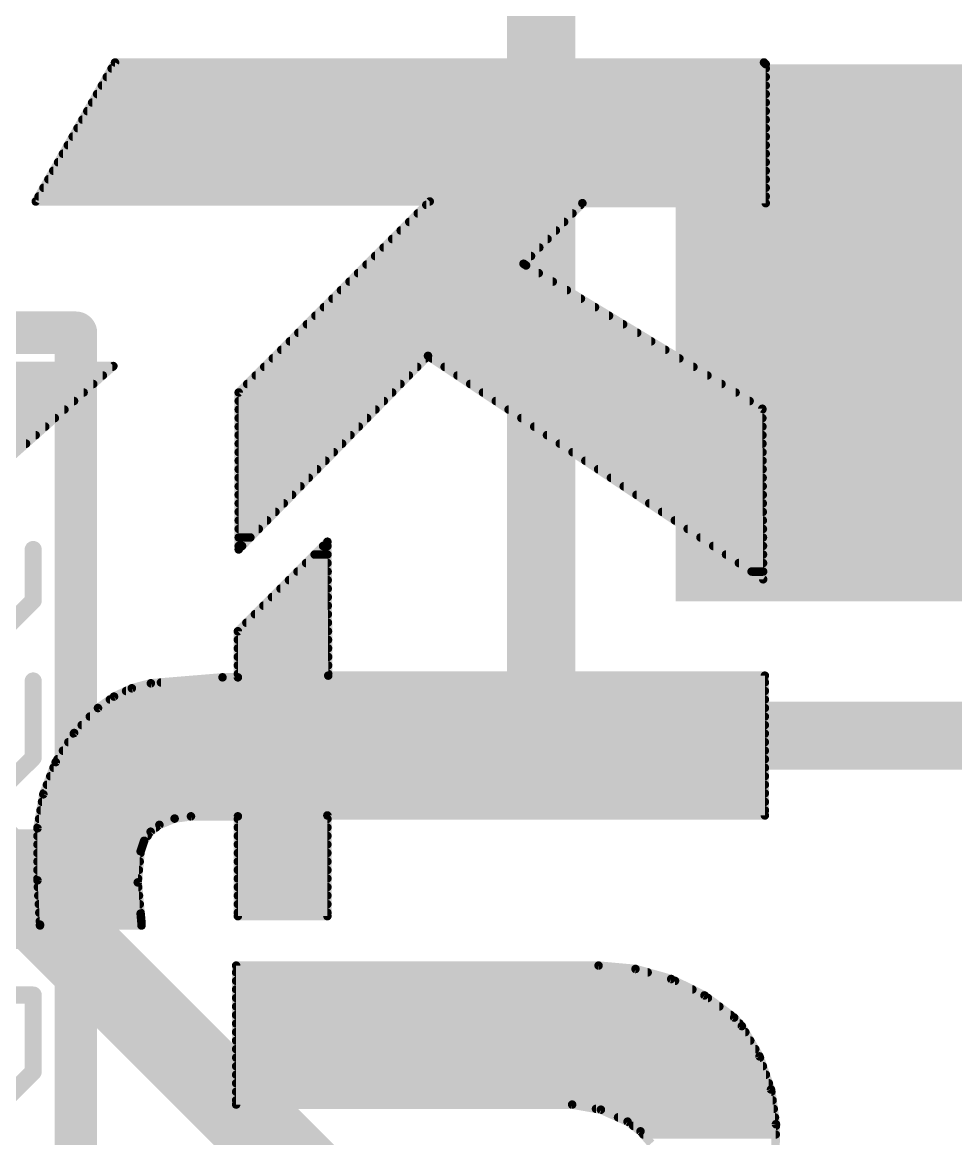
# Model space of a CAD drawing. Extents: x -0.1 to 26.8, y -10.2 to 23.
# Drawn here: x 6.114 to 8.894, y 11.57 to 14.895 of the extents above; entities that cross this region are included whole.
import ezdxf

# ---------------------------------------------------------------- set-up
doc = ezdxf.new("R2010")
doc.units = 0
for name, color, linetype in [('1', 12, 'CONTINUOUS'), ('21', 41, 'CONTINUOUS'), ('22', 40, 'CONTINUOUS'), ('51', 53, 'CONTINUOUS')]:
    doc.layers.add(name, color=color, linetype=linetype)

# ---------------------------------------------------------------- blocks, each defined once
blk = doc.blocks.new('RECT')
blk.add_solid([(-0.5, -0.5), (0.5, -0.5), (-0.5, 0.5), (0.5, 0.5)])

msp = doc.modelspace()

# ---------------------------------------------------------------- linework, layer by layer
at = {"layer": '1', "const_width": 0.254}
msp.add_lwpolyline([(5.735, 12.68), (7.635, 10.78)], dxfattribs=at)
at = {"layer": '21'}
for points, const_width in [([(7.66, 12.77), (7.66, 15.17)], 0.2032), ([(5.334, 13.97), (6.2738, 13.97)], 0.127), ([(6.2738, 13.97), (6.2738, 8.89)], 0.127), ([(9.16, 12.77), (7.66, 12.77)], 0.2032)]:
    msp.add_lwpolyline(points, dxfattribs=dict(at, const_width=const_width))
for points, const_width in [([(6.3056, 13.97, 1), (6.2421, 13.97)], 0.0635), ([(6.2738, 13.9383, 1), (6.2738, 14.0018)], 0.0635), ([(7.66, 12.8208, 1), (7.66, 12.7192)], 0.1016), ([(7.6092, 12.77, 1), (7.7108, 12.77)], 0.1016)]:
    msp.add_lwpolyline(points, format="xyb", dxfattribs=dict(at, const_width=const_width))
at = {"layer": '22', "const_width": 0.0254}
for points in [[(6.3906, 14.7752), (6.1544, 14.3612)], [(6.3804, 14.7574), (8.3287, 14.7574)], [(8.3236, 14.7752), (6.3906, 14.7752)], [(8.3287, 14.7701), (8.3236, 14.7752)], [(8.3287, 14.3561), (8.3287, 14.7701)], [(6.366, 14.732), (8.3287, 14.732)], [(6.3515, 14.7066), (8.3287, 14.7066)], [(6.3225, 14.6558), (8.3287, 14.6558)], [(6.337, 14.6812), (8.3287, 14.6812)], [(6.308, 14.6304), (8.3287, 14.6304)], [(6.2935, 14.605), (8.3287, 14.605)], [(6.2645, 14.5542), (8.3287, 14.5542)], [(6.279, 14.5796), (8.3287, 14.5796)], [(6.25, 14.5288), (8.3287, 14.5288)], [(6.2355, 14.5034), (8.3287, 14.5034)], [(6.2065, 14.4526), (8.3287, 14.4526)], [(6.221, 14.478), (8.3287, 14.478)], [(6.1921, 14.4272), (8.3287, 14.4272)], [(6.1776, 14.4018), (8.3287, 14.4018)], [(6.1544, 14.3612), (7.3279, 14.3612)], [(6.1631, 14.3764), (8.3287, 14.3764)], [(7.3279, 14.3612), (6.7589, 13.7922)], [(7.6073, 14.1757), (7.7826, 14.3561)], [(7.7826, 14.3561), (8.3287, 14.3561)], [(7.2923, 14.3256), (7.753, 14.3256)], [(7.3177, 14.351), (7.7776, 14.351)], [(7.2669, 14.3002), (7.7283, 14.3002)], [(7.2415, 14.2748), (7.7036, 14.2748)], [(7.1907, 14.224), (7.6542, 14.224)], [(7.2161, 14.2494), (7.6789, 14.2494)], [(7.1653, 14.1986), (7.6296, 14.1986)], [(7.1399, 14.1732), (7.6111, 14.1732)], [(7.6149, 14.1707), (7.6073, 14.1757)], [(8.3185, 13.7439), (7.6149, 14.1707)], [(7.0891, 14.1224), (7.6945, 14.1224)], [(7.1145, 14.1478), (7.6527, 14.1478)], [(7.0637, 14.097), (7.7364, 14.097)], [(7.0383, 14.0716), (7.7783, 14.0716)], [(6.9875, 14.0208), (7.862, 14.0208)], [(7.0129, 14.0462), (7.8201, 14.0462)], [(6.9621, 13.9954), (7.9039, 13.9954)], [(6.9367, 13.97), (7.9458, 13.97)], [(6.9113, 13.9446), (7.9876, 13.9446)], [(6.7589, 13.3248), (7.3228, 13.9014)], [(6.8605, 13.8938), (7.3154, 13.8938)], [(6.8859, 13.9192), (8.0295, 13.9192)], [(7.3228, 13.9014), (8.321, 13.2359)], [(7.3342, 13.8938), (8.0714, 13.8938)], [(4.8393, 13.8684), (6.3828, 13.8684)], [(4.8692, 13.8709), (6.3856, 13.8709)], [(6.3856, 13.8709), (5.8369, 13.3833)], [(6.8351, 13.8684), (7.2905, 13.8684)], [(7.3723, 13.8684), (8.1133, 13.8684)], [(4.7165, 13.843), (6.3542, 13.843)], [(6.8097, 13.843), (7.2657, 13.843)], [(7.4104, 13.843), (8.1551, 13.843)], [(4.6241, 13.7922), (6.297, 13.7922)], [(4.6655, 13.8176), (6.3256, 13.8176)], [(6.7589, 13.7922), (6.7589, 13.3248)], [(6.7589, 13.7922), (7.216, 13.7922)], [(6.7843, 13.8176), (7.2408, 13.8176)], [(7.4485, 13.8176), (8.197, 13.8176)], [(7.4866, 13.7922), (8.2389, 13.7922)], [(4.5944, 13.7668), (6.2685, 13.7668)], [(6.7589, 13.7668), (7.1912, 13.7668)], [(7.5247, 13.7668), (8.2808, 13.7668)], [(4.5691, 13.7414), (6.2399, 13.7414)], [(6.7589, 13.7414), (7.1663, 13.7414)], [(7.5628, 13.7414), (8.3185, 13.7414)], [(8.321, 13.2359), (8.3185, 13.7439)], [(4.531, 13.6906), (6.1827, 13.6906)], [(4.5493, 13.716), (6.2113, 13.716)], [(6.7589, 13.716), (7.1415, 13.716)], [(6.7589, 13.6906), (7.1166, 13.6906)], [(7.6009, 13.716), (8.3186, 13.716)], [(7.639, 13.6906), (8.3188, 13.6906)], [(4.5184, 13.6652), (6.1541, 13.6652)], [(6.7589, 13.6652), (7.0918, 13.6652)], [(7.6771, 13.6652), (8.3189, 13.6652)], [(4.5059, 13.6398), (6.1255, 13.6398)], [(6.7589, 13.6398), (7.067, 13.6398)], [(7.7152, 13.6398), (8.319, 13.6398)], [(6.7589, 13.6144), (7.0421, 13.6144)], [(6.7589, 13.589), (7.0173, 13.589)], [(7.7533, 13.6144), (8.3191, 13.6144)], [(7.7914, 13.589), (8.3193, 13.589)], [(6.7589, 13.5636), (6.9924, 13.5636)], [(7.8295, 13.5636), (8.3194, 13.5636)], [(6.7589, 13.5382), (6.9676, 13.5382)], [(7.8676, 13.5382), (8.3195, 13.5382)], [(6.7589, 13.5128), (6.9428, 13.5128)], [(6.7589, 13.4874), (6.9179, 13.4874)], [(7.9057, 13.5128), (8.3196, 13.5128)], [(7.9438, 13.4874), (8.3198, 13.4874)], [(6.7589, 13.462), (6.8931, 13.462)], [(7.9819, 13.462), (8.3199, 13.462)], [(6.7589, 13.4366), (6.8682, 13.4366)], [(8.02, 13.4366), (8.32, 13.4366)], [(6.7589, 13.4112), (6.8434, 13.4112)], [(8.0581, 13.4112), (8.3201, 13.4112)], [(6.7589, 13.3858), (6.8186, 13.3858)], [(6.7589, 13.3604), (6.7937, 13.3604)], [(8.0962, 13.3858), (8.3203, 13.3858)], [(8.1343, 13.3604), (8.3204, 13.3604)], [(7.0231, 13.3477), (6.7564, 13.081)], [(6.7589, 13.335), (6.7689, 13.335)], [(7.0104, 13.335), (7.0232, 13.335)], [(7.0256, 12.9489), (7.0231, 13.3477)], [(8.1724, 13.335), (8.3205, 13.335)], [(6.985, 13.3096), (7.0233, 13.3096)], [(8.2105, 13.3096), (8.3206, 13.3096)], [(6.9342, 13.2588), (7.0237, 13.2588)], [(6.9596, 13.2842), (7.0235, 13.2842)], [(8.2486, 13.2842), (8.3208, 13.2842)], [(8.2866, 13.2588), (8.3209, 13.2588)], [(6.9088, 13.2334), (7.0238, 13.2334)], [(6.8834, 13.208), (7.024, 13.208)], [(6.8326, 13.1572), (7.0243, 13.1572)], [(6.858, 13.1826), (7.0241, 13.1826)], [(6.8072, 13.1318), (7.0245, 13.1318)], [(6.7818, 13.1064), (7.0246, 13.1064)], [(6.7564, 13.081), (6.7564, 12.9438)], [(6.7564, 13.081), (7.0248, 13.081)], [(6.7564, 13.0556), (7.0249, 13.0556)], [(6.7564, 13.0302), (7.0251, 13.0302)], [(6.7564, 13.0048), (7.0253, 13.0048)], [(6.7564, 12.9794), (7.0254, 12.9794)], [(6.4973, 12.9261), (6.4406, 12.9113)], [(6.7107, 12.9438), (6.4973, 12.9261)], [(6.5274, 12.9286), (8.3261, 12.9286)], [(6.7564, 12.9438), (6.7107, 12.9438)], [(6.7564, 12.954), (7.0256, 12.954)], [(8.3261, 12.9489), (7.0256, 12.9489)], [(8.3261, 12.5324), (8.3261, 12.9489)], [(6.4406, 12.9113), (6.3875, 12.8864)], [(6.4234, 12.9032), (8.3261, 12.9032)], [(6.3875, 12.8864), (6.3398, 12.8524)], [(6.3754, 12.8778), (8.3261, 12.8778)], [(6.3398, 12.8524), (6.2689, 12.7781)], [(6.3155, 12.827), (8.3261, 12.827)], [(6.3398, 12.8524), (8.3261, 12.8524)], [(6.2913, 12.8016), (8.3261, 12.8016)], [(6.2689, 12.7781), (6.2139, 12.6914)], [(6.2677, 12.7762), (8.3261, 12.7762)], [(6.2355, 12.7254), (8.3261, 12.7254)], [(6.2516, 12.7508), (8.3261, 12.7508)], [(6.2139, 12.6914), (6.1769, 12.5955)], [(6.2194, 12.7), (8.3261, 12.7)], [(6.2074, 12.6746), (8.3261, 12.6746)], [(6.1878, 12.6238), (8.3261, 12.6238)], [(6.1976, 12.6492), (8.3261, 12.6492)], [(6.1769, 12.5955), (6.1595, 12.4943)], [(6.178, 12.5984), (8.3261, 12.5984)], [(6.1731, 12.573), (8.3261, 12.573)], [(6.1687, 12.5476), (8.3261, 12.5476)], [(6.5227, 12.5044), (6.5681, 12.5232)], [(6.5681, 12.5232), (6.6167, 12.5298)], [(6.6167, 12.5298), (6.7564, 12.5298)], [(6.7564, 12.5298), (6.7564, 12.2326)], [(7.0231, 12.2326), (7.0231, 12.5324)], [(7.0231, 12.5324), (8.3261, 12.5324)], [(6.1595, 12.4943), (6.1595, 12.3393)], [(6.1599, 12.4968), (6.513, 12.4968)], [(6.1643, 12.5222), (6.5657, 12.5222)], [(6.4967, 12.484), (6.5227, 12.5044)], [(6.7564, 12.5222), (7.0231, 12.5222)], [(6.7564, 12.4968), (7.0231, 12.4968)], [(6.1595, 12.4714), (6.4877, 12.4714)], [(6.4668, 12.4257), (6.4775, 12.457)], [(6.4775, 12.457), (6.4967, 12.484)], [(6.7564, 12.4714), (7.0231, 12.4714)], [(6.1595, 12.446), (6.4737, 12.446)], [(6.4582, 12.333), (6.4668, 12.4257)], [(6.7564, 12.446), (7.0231, 12.446)], [(6.1595, 12.4206), (6.4663, 12.4206)], [(6.1595, 12.3952), (6.464, 12.3952)], [(6.7564, 12.4206), (7.0231, 12.4206)], [(6.7564, 12.3952), (7.0231, 12.3952)], [(6.1595, 12.3698), (6.4616, 12.3698)], [(6.7564, 12.3698), (7.0231, 12.3698)], [(6.1595, 12.3444), (6.4592, 12.3444)], [(6.1595, 12.3393), (6.1671, 12.2072)], [(6.4668, 12.2403), (6.4582, 12.333)], [(6.7564, 12.3444), (7.0231, 12.3444)], [(6.1607, 12.319), (6.4595, 12.319)], [(6.1621, 12.2936), (6.4619, 12.2936)], [(6.7564, 12.319), (7.0231, 12.319)], [(6.7564, 12.2936), (7.0231, 12.2936)], [(6.1636, 12.2682), (6.4642, 12.2682)], [(6.7564, 12.2682), (7.0231, 12.2682)], [(6.165, 12.2428), (6.4666, 12.2428)], [(6.4694, 12.2123), (6.4668, 12.2403)], [(6.7564, 12.2428), (7.0231, 12.2428)], [(6.7564, 12.2326), (7.0231, 12.2326)], [(6.1665, 12.2174), (6.4689, 12.2174)], [(6.1671, 12.2072), (6.1671, 12.2047)], [(6.1671, 12.2047), (6.4694, 12.2047)], [(6.4694, 12.2047), (6.4694, 12.2123)], [(6.7513, 12.0853), (7.8308, 12.0853)], [(6.7513, 11.6713), (6.7513, 12.0853)], [(6.7513, 12.065), (7.977, 12.065)], [(7.8308, 12.0853), (7.9408, 12.0752)], [(7.9408, 12.0752), (8.0471, 12.0452)], [(6.7513, 12.0396), (8.0585, 12.0396)], [(8.0471, 12.0452), (8.1462, 11.9964)], [(6.7513, 12.0142), (8.1101, 12.0142)], [(8.1462, 11.9964), (8.2347, 11.9304)], [(6.7513, 11.9888), (8.1564, 11.9888)], [(6.7513, 11.9634), (8.1905, 11.9634)], [(6.7513, 11.938), (8.2245, 11.938)], [(8.2347, 11.9304), (8.2575, 11.905)], [(6.7513, 11.9126), (8.2507, 11.9126)], [(8.2575, 11.905), (8.3101, 11.8148)], [(6.7513, 11.8872), (8.2679, 11.8872)], [(6.7513, 11.8618), (8.2827, 11.8618)], [(6.7513, 11.8364), (8.2975, 11.8364)], [(6.7513, 11.811), (8.3114, 11.811)], [(8.3101, 11.8148), (8.3444, 11.7162)], [(6.7513, 11.7856), (8.3203, 11.7856)], [(6.7513, 11.7602), (8.3291, 11.7602)], [(6.7513, 11.7348), (8.3379, 11.7348)], [(6.7513, 11.7094), (8.3454, 11.7094)], [(8.3444, 11.7162), (8.3591, 11.6129)], [(6.7513, 11.684), (8.349, 11.684)], [(7.7521, 11.6713), (6.7513, 11.6713)], [(7.8378, 11.656), (7.7521, 11.6713)], [(7.8231, 11.6586), (8.3526, 11.6586)], [(7.9172, 11.6205), (7.8378, 11.656)], [(7.8888, 11.6332), (8.3562, 11.6332)], [(7.9556, 11.5916), (7.9172, 11.6205)], [(7.9341, 11.6078), (8.359, 11.6078)], [(8.3591, 11.6129), (8.3561, 11.4635)], [(7.9874, 11.5556), (7.9556, 11.5916)], [(7.9638, 11.5824), (8.3585, 11.5824)]]:
    msp.add_lwpolyline(points, dxfattribs=at)
at = {"layer": '22', "const_width": 0.0127}
for points in [[(6.3804, 14.7637, 1), (6.3804, 14.7511)], [(6.3906, 14.7815, 1), (6.3906, 14.7689)], [(6.3961, 14.7721, 1), (6.3851, 14.7783)], [(8.3281, 14.7797, 1), (8.3191, 14.7707)], [(8.335, 14.7701, 1), (8.3224, 14.7701)], [(8.3236, 14.7689, 1), (8.3236, 14.7815)], [(8.3242, 14.7656, 1), (8.3332, 14.7746)], [(8.3287, 14.7511, 1), (8.3287, 14.7637)], [(6.366, 14.7384, 1), (6.366, 14.7257)], [(8.3287, 14.7257, 1), (8.3287, 14.7384)], [(6.3515, 14.7129, 1), (6.3515, 14.7003)], [(8.3287, 14.7003, 1), (8.3287, 14.7129)], [(6.3225, 14.6622, 1), (6.3225, 14.6495)], [(6.337, 14.6875, 1), (6.337, 14.6749)], [(8.3287, 14.6749, 1), (8.3287, 14.6875)], [(8.3287, 14.6495, 1), (8.3287, 14.6622)], [(6.308, 14.6367, 1), (6.308, 14.6241)], [(8.3287, 14.6241, 1), (8.3287, 14.6367)], [(6.2935, 14.6113, 1), (6.2935, 14.5987)], [(8.3287, 14.5987, 1), (8.3287, 14.6113)], [(6.2645, 14.5606, 1), (6.2645, 14.5479)], [(6.279, 14.586, 1), (6.279, 14.5733)], [(8.3287, 14.5733, 1), (8.3287, 14.586)], [(8.3287, 14.5479, 1), (8.3287, 14.5606)], [(6.25, 14.5351, 1), (6.25, 14.5225)], [(8.3287, 14.5225, 1), (8.3287, 14.5351)], [(6.2355, 14.5098, 1), (6.2355, 14.4971)], [(8.3287, 14.4971, 1), (8.3287, 14.5098)], [(6.2065, 14.4589, 1), (6.2065, 14.4463)], [(6.221, 14.4844, 1), (6.221, 14.4717)], [(8.3287, 14.4717, 1), (8.3287, 14.4844)], [(8.3287, 14.4463, 1), (8.3287, 14.4589)], [(6.1921, 14.4336, 1), (6.1921, 14.4209)], [(8.3287, 14.4209, 1), (8.3287, 14.4336)], [(6.1776, 14.4082, 1), (6.1776, 14.3955)], [(8.3287, 14.3955, 1), (8.3287, 14.4082)], [(6.1489, 14.3643, 1), (6.1599, 14.3581)], [(6.1544, 14.3675, 1), (6.1544, 14.3549)], [(6.1631, 14.3827, 1), (6.1631, 14.3701)], [(7.3324, 14.3567, 1), (7.3234, 14.3657)], [(7.3279, 14.3549, 1), (7.3279, 14.3675)], [(7.7826, 14.3625, 1), (7.7826, 14.3498)], [(7.7872, 14.3517, 1), (7.778, 14.3605)], [(8.3287, 14.3701, 1), (8.3287, 14.3827)], [(8.3287, 14.3498, 1), (8.3287, 14.3625)], [(7.2923, 14.332, 1), (7.2923, 14.3193)], [(7.3177, 14.3574, 1), (7.3177, 14.3447)], [(7.753, 14.3193, 1), (7.753, 14.332)], [(7.7776, 14.3447, 1), (7.7776, 14.3574)], [(8.3224, 14.3561, 1), (8.335, 14.3561)], [(7.2669, 14.3065, 1), (7.2669, 14.2939)], [(7.7283, 14.2939, 1), (7.7283, 14.3065)], [(7.2415, 14.2812, 1), (7.2415, 14.2685)], [(7.7036, 14.2685, 1), (7.7036, 14.2812)], [(7.1907, 14.2303, 1), (7.1907, 14.2177)], [(7.2161, 14.2558, 1), (7.2161, 14.2431)], [(7.6542, 14.2177, 1), (7.6542, 14.2303)], [(7.6789, 14.2431, 1), (7.6789, 14.2558)], [(7.1653, 14.205, 1), (7.1653, 14.1923)], [(7.6296, 14.1923, 1), (7.6296, 14.205)], [(7.1399, 14.1796, 1), (7.1399, 14.1669)], [(7.6108, 14.181, 1), (7.6038, 14.1704)], [(7.6027, 14.1801, 1), (7.6119, 14.1713)], [(7.6182, 14.1761, 1), (7.6116, 14.1653)], [(7.6111, 14.1669, 1), (7.6111, 14.1796)], [(7.6114, 14.1654, 1), (7.6184, 14.176)], [(7.0891, 14.1288, 1), (7.0891, 14.1161)], [(7.1145, 14.1541, 1), (7.1145, 14.1415)], [(7.6527, 14.1415, 1), (7.6527, 14.1541)], [(7.6945, 14.1161, 1), (7.6945, 14.1288)], [(7.0637, 14.1034, 1), (7.0637, 14.0907)], [(7.7364, 14.0907, 1), (7.7364, 14.1034)], [(7.0383, 14.0779, 1), (7.0383, 14.0653)], [(7.7783, 14.0653, 1), (7.7783, 14.0779)], [(6.9875, 14.0272, 1), (6.9875, 14.0145)], [(7.0129, 14.0526, 1), (7.0129, 14.0399)], [(7.8201, 14.0399, 1), (7.8201, 14.0526)], [(7.862, 14.0145, 1), (7.862, 14.0272)], [(6.9621, 14.0017, 1), (6.9621, 13.9891)], [(7.9039, 13.9891, 1), (7.9039, 14.0017)], [(6.9367, 13.9764, 1), (6.9367, 13.9637)], [(7.9458, 13.9637, 1), (7.9458, 13.9764)], [(6.9113, 13.951, 1), (6.9113, 13.9383)], [(7.9876, 13.9383, 1), (7.9876, 13.951)], [(6.8605, 13.9002, 1), (6.8605, 13.8875)], [(6.8859, 13.9255, 1), (6.8859, 13.9129)], [(7.3154, 13.8875, 1), (7.3154, 13.9002)], [(7.3263, 13.9067, 1), (7.3193, 13.8961)], [(7.3273, 13.897, 1), (7.3183, 13.9058)], [(7.3342, 13.9002, 1), (7.3342, 13.8875)], [(8.0295, 13.9129, 1), (8.0295, 13.9255)], [(8.0714, 13.8875, 1), (8.0714, 13.9002)], [(6.3898, 13.8662, 1), (6.3814, 13.8756)], [(6.3828, 13.8621, 1), (6.3828, 13.8748)], [(6.3856, 13.8646, 1), (6.3856, 13.8773)], [(6.8351, 13.8748, 1), (6.8351, 13.8621)], [(7.2905, 13.8621, 1), (7.2905, 13.8748)], [(7.3723, 13.8748, 1), (7.3723, 13.8621)], [(8.1133, 13.8621, 1), (8.1133, 13.8748)], [(6.3542, 13.8367, 1), (6.3542, 13.8493)], [(6.8097, 13.8493, 1), (6.8097, 13.8367)], [(7.2657, 13.8367, 1), (7.2657, 13.8493)], [(7.4104, 13.8493, 1), (7.4104, 13.8367)], [(8.1551, 13.8367, 1), (8.1551, 13.8493)], [(6.297, 13.7859, 1), (6.297, 13.7986)], [(6.3256, 13.8113, 1), (6.3256, 13.8239)], [(6.7589, 13.7986, 1), (6.7589, 13.7859)], [(6.7544, 13.7967, 1), (6.7634, 13.7877)], [(6.7653, 13.7922, 1), (6.7526, 13.7922)], [(6.7843, 13.8239, 1), (6.7843, 13.8113)], [(7.216, 13.7859, 1), (7.216, 13.7986)], [(7.2408, 13.8113, 1), (7.2408, 13.8239)], [(7.4485, 13.8239, 1), (7.4485, 13.8113)], [(7.4866, 13.7986, 1), (7.4866, 13.7859)], [(8.197, 13.8113, 1), (8.197, 13.8239)], [(8.2389, 13.7859, 1), (8.2389, 13.7986)], [(6.2685, 13.7605, 1), (6.2685, 13.7731)], [(6.7589, 13.7731, 1), (6.7589, 13.7605)], [(7.1912, 13.7605, 1), (7.1912, 13.7731)], [(7.5247, 13.7731, 1), (7.5247, 13.7605)], [(8.2808, 13.7605, 1), (8.2808, 13.7731)], [(6.2399, 13.7351, 1), (6.2399, 13.7477)], [(6.7589, 13.7477, 1), (6.7589, 13.7351)], [(7.1663, 13.7351, 1), (7.1663, 13.7477)], [(7.5628, 13.7477, 1), (7.5628, 13.7351)], [(8.3248, 13.7439, 1), (8.3122, 13.7439)], [(8.3152, 13.7385, 1), (8.3218, 13.7493)], [(8.3185, 13.7351, 1), (8.3185, 13.7477)], [(6.1827, 13.6843, 1), (6.1827, 13.6969)], [(6.2113, 13.7097, 1), (6.2113, 13.7224)], [(6.7589, 13.7224, 1), (6.7589, 13.7097)], [(6.7589, 13.6969, 1), (6.7589, 13.6843)], [(7.1166, 13.6843, 1), (7.1166, 13.6969)], [(7.1415, 13.7097, 1), (7.1415, 13.7224)], [(7.6009, 13.7224, 1), (7.6009, 13.7097)], [(7.639, 13.6969, 1), (7.639, 13.6843)], [(8.3186, 13.7097, 1), (8.3186, 13.7224)], [(8.3188, 13.6843, 1), (8.3188, 13.6969)], [(6.1541, 13.6589, 1), (6.1541, 13.6715)], [(6.7589, 13.6715, 1), (6.7589, 13.6589)], [(7.0918, 13.6589, 1), (7.0918, 13.6715)], [(7.6771, 13.6715, 1), (7.6771, 13.6589)], [(8.3189, 13.6589, 1), (8.3189, 13.6715)], [(6.1255, 13.6335, 1), (6.1255, 13.6462)], [(6.7589, 13.6462, 1), (6.7589, 13.6335)], [(7.067, 13.6335, 1), (7.067, 13.6462)], [(7.7152, 13.6462, 1), (7.7152, 13.6335)], [(8.319, 13.6335, 1), (8.319, 13.6462)], [(6.7589, 13.6207, 1), (6.7589, 13.6081)], [(6.7589, 13.5953, 1), (6.7589, 13.5827)], [(7.0173, 13.5827, 1), (7.0173, 13.5953)], [(7.0421, 13.6081, 1), (7.0421, 13.6207)], [(7.7533, 13.6207, 1), (7.7533, 13.6081)], [(7.7914, 13.5953, 1), (7.7914, 13.5827)], [(8.3191, 13.6081, 1), (8.3191, 13.6207)], [(8.3193, 13.5827, 1), (8.3193, 13.5953)], [(6.7589, 13.57, 1), (6.7589, 13.5573)], [(6.9924, 13.5573, 1), (6.9924, 13.57)], [(7.8295, 13.57, 1), (7.8295, 13.5573)], [(8.3194, 13.5573, 1), (8.3194, 13.57)], [(6.7589, 13.5445, 1), (6.7589, 13.5319)], [(6.9676, 13.5319, 1), (6.9676, 13.5445)], [(7.8676, 13.5445, 1), (7.8676, 13.5319)], [(8.3195, 13.5319, 1), (8.3195, 13.5445)], [(6.7589, 13.5191, 1), (6.7589, 13.5065)], [(6.7589, 13.4938, 1), (6.7589, 13.4811)], [(6.9179, 13.4811, 1), (6.9179, 13.4938)], [(6.9428, 13.5065, 1), (6.9428, 13.5191)], [(7.9057, 13.5191, 1), (7.9057, 13.5065)], [(7.9438, 13.4938, 1), (7.9438, 13.4811)], [(8.3196, 13.5065, 1), (8.3196, 13.5191)], [(8.3198, 13.4811, 1), (8.3198, 13.4938)], [(6.7589, 13.4684, 1), (6.7589, 13.4557)], [(6.8931, 13.4557, 1), (6.8931, 13.4684)], [(7.9819, 13.4684, 1), (7.9819, 13.4557)], [(8.3199, 13.4557, 1), (8.3199, 13.4684)], [(6.7589, 13.4429, 1), (6.7589, 13.4303)], [(6.8682, 13.4303, 1), (6.8682, 13.4429)], [(8.02, 13.4429, 1), (8.02, 13.4303)], [(8.32, 13.4303, 1), (8.32, 13.4429)], [(6.7589, 13.4176, 1), (6.7589, 13.4049)], [(6.8434, 13.4049, 1), (6.8434, 13.4176)], [(8.0581, 13.4176, 1), (8.0581, 13.4049)], [(8.3201, 13.4049, 1), (8.3201, 13.4176)], [(6.7589, 13.3922, 1), (6.7589, 13.3795)], [(6.7589, 13.3667, 1), (6.7589, 13.3541)], [(6.7937, 13.3541, 1), (6.7937, 13.3667)], [(6.8186, 13.3795, 1), (6.8186, 13.3922)], [(8.0962, 13.3922, 1), (8.0962, 13.3795)], [(8.1343, 13.3667, 1), (8.1343, 13.3541)], [(8.3203, 13.3795, 1), (8.3203, 13.3922)], [(8.3204, 13.3541, 1), (8.3204, 13.3667)], [(6.7589, 13.3414, 1), (6.7589, 13.3287)], [(6.7544, 13.3292, 1), (6.7634, 13.3204)], [(6.7689, 13.3287, 1), (6.7689, 13.3414)], [(7.0104, 13.3414, 1), (7.0104, 13.3287)], [(7.0294, 13.3477, 1), (7.0168, 13.3477)], [(7.0276, 13.3432, 1), (7.0186, 13.3522)], [(7.0232, 13.3287, 1), (7.0232, 13.3414)], [(8.1724, 13.3414, 1), (8.1724, 13.3287)], [(8.3205, 13.3287, 1), (8.3205, 13.3414)], [(6.7526, 13.3248, 1), (6.7653, 13.3248)], [(6.985, 13.316, 1), (6.985, 13.3033)], [(7.0233, 13.3033, 1), (7.0233, 13.316)], [(8.2105, 13.316, 1), (8.2105, 13.3033)], [(8.3206, 13.3033, 1), (8.3206, 13.316)], [(6.9342, 13.2652, 1), (6.9342, 13.2525)], [(6.9596, 13.2905, 1), (6.9596, 13.2779)], [(7.0235, 13.2779, 1), (7.0235, 13.2905)], [(7.0237, 13.2525, 1), (7.0237, 13.2652)], [(8.2486, 13.2905, 1), (8.2486, 13.2779)], [(8.2866, 13.2652, 1), (8.2866, 13.2525)], [(8.3208, 13.2779, 1), (8.3208, 13.2905)], [(8.3209, 13.2525, 1), (8.3209, 13.2652)], [(6.9088, 13.2398, 1), (6.9088, 13.2271)], [(7.0238, 13.2271, 1), (7.0238, 13.2398)], [(8.3147, 13.2359, 1), (8.3273, 13.2359)], [(8.3175, 13.2306, 1), (8.3245, 13.2412)], [(6.8834, 13.2143, 1), (6.8834, 13.2017)], [(7.024, 13.2017, 1), (7.024, 13.2143)], [(6.8326, 13.1636, 1), (6.8326, 13.1509)], [(6.858, 13.189, 1), (6.858, 13.1763)], [(7.0241, 13.1763, 1), (7.0241, 13.189)], [(7.0243, 13.1509, 1), (7.0243, 13.1636)], [(6.8072, 13.1381, 1), (6.8072, 13.1255)], [(7.0245, 13.1255, 1), (7.0245, 13.1381)], [(6.7818, 13.1128, 1), (6.7818, 13.1001)], [(7.0246, 13.1001, 1), (7.0246, 13.1128)], [(6.7628, 13.081, 1), (6.75, 13.081)], [(6.7564, 13.0874, 1), (6.7564, 13.0747)], [(6.7519, 13.0855, 1), (6.7609, 13.0765)], [(6.7564, 13.0619, 1), (6.7564, 13.0493)], [(7.0248, 13.0747, 1), (7.0248, 13.0874)], [(7.0249, 13.0493, 1), (7.0249, 13.0619)], [(6.7564, 13.0366, 1), (6.7564, 13.0239)], [(7.0251, 13.0239, 1), (7.0251, 13.0366)], [(6.7564, 13.0112, 1), (6.7564, 12.9985)], [(7.0253, 12.9985, 1), (7.0253, 13.0112)], [(6.7564, 12.9857, 1), (6.7564, 12.9731)], [(7.0254, 12.9731, 1), (7.0254, 12.9857)], [(6.4968, 12.9324, 1), (6.4978, 12.9198)], [(6.4989, 12.92, 1), (6.4957, 12.9322)], [(6.5274, 12.935, 1), (6.5274, 12.9223)], [(6.7107, 12.9502, 1), (6.7107, 12.9375)], [(6.7112, 12.9375, 1), (6.7102, 12.9501)], [(6.75, 12.9438, 1), (6.7628, 12.9438)], [(6.7564, 12.9604, 1), (6.7564, 12.9477)], [(6.7564, 12.9375, 1), (6.7564, 12.9502)], [(7.0256, 12.9552, 1), (7.0256, 12.9426)], [(7.0193, 12.9489, 1), (7.0319, 12.9489)], [(7.0256, 12.9477, 1), (7.0256, 12.9604)], [(8.3324, 12.9489, 1), (8.3198, 12.9489)], [(8.3261, 12.9426, 1), (8.3261, 12.9552)], [(8.3261, 12.9223, 1), (8.3261, 12.935)], [(6.4234, 12.9095, 1), (6.4234, 12.8969)], [(6.439, 12.9174, 1), (6.4422, 12.9051)], [(6.4433, 12.9055, 1), (6.4379, 12.917)], [(8.3261, 12.8969, 1), (8.3261, 12.9095)], [(6.3754, 12.8841, 1), (6.3754, 12.8715)], [(6.3848, 12.8922, 1), (6.3902, 12.8807)], [(6.3912, 12.8812, 1), (6.3838, 12.8916)], [(8.3261, 12.8715, 1), (8.3261, 12.8841)], [(6.3155, 12.8333, 1), (6.3155, 12.8207)], [(6.3398, 12.8588, 1), (6.3398, 12.8461)], [(6.3361, 12.8576, 1), (6.3435, 12.8472)], [(6.3444, 12.848, 1), (6.3352, 12.8568)], [(8.3261, 12.8461, 1), (8.3261, 12.8588)], [(8.3261, 12.8207, 1), (8.3261, 12.8333)], [(6.2913, 12.8079, 1), (6.2913, 12.7953)], [(8.3261, 12.7953, 1), (8.3261, 12.8079)], [(6.2677, 12.7826, 1), (6.2677, 12.7699)], [(6.2643, 12.7825, 1), (6.2735, 12.7737)], [(6.2742, 12.7747, 1), (6.2635, 12.7815)], [(8.3261, 12.7699, 1), (8.3261, 12.7826)], [(6.2355, 12.7317, 1), (6.2355, 12.7191)], [(6.2516, 12.7571, 1), (6.2516, 12.7445)], [(8.3261, 12.7445, 1), (8.3261, 12.7571)], [(8.3261, 12.7191, 1), (8.3261, 12.7317)], [(6.2198, 12.6891, 1), (6.2079, 12.6936)], [(6.2194, 12.7064, 1), (6.2194, 12.6937)], [(8.3261, 12.6937, 1), (8.3261, 12.7064)], [(6.2074, 12.6809, 1), (6.2074, 12.6683)], [(6.2085, 12.6948, 1), (6.2192, 12.688)], [(8.3261, 12.6683, 1), (8.3261, 12.6809)], [(6.1878, 12.6302, 1), (6.1878, 12.6175)], [(6.1976, 12.6555, 1), (6.1976, 12.6429)], [(8.3261, 12.6429, 1), (8.3261, 12.6555)], [(8.3261, 12.6175, 1), (8.3261, 12.6302)], [(6.171, 12.5978, 1), (6.1829, 12.5932)], [(6.1832, 12.5944, 1), (6.1707, 12.5966)], [(6.178, 12.6047, 1), (6.178, 12.5921)], [(8.3261, 12.5921, 1), (8.3261, 12.6047)], [(6.1731, 12.5793, 1), (6.1731, 12.5667)], [(8.3261, 12.5667, 1), (8.3261, 12.5793)], [(6.1687, 12.554, 1), (6.1687, 12.5413)], [(6.5672, 12.5295, 1), (6.5689, 12.5169)], [(6.5705, 12.5173, 1), (6.5656, 12.529)], [(6.6167, 12.5361, 1), (6.6167, 12.5235)], [(6.6176, 12.5235, 1), (6.6158, 12.5361)], [(6.7628, 12.5298, 1), (6.75, 12.5298)], [(6.7564, 12.5235, 1), (6.7564, 12.5361)], [(7.0231, 12.5388, 1), (7.0231, 12.5261)], [(7.0295, 12.5324, 1), (7.0168, 12.5324)], [(8.3198, 12.5324, 1), (8.3324, 12.5324)], [(8.3261, 12.5413, 1), (8.3261, 12.554)], [(8.3261, 12.5261, 1), (8.3261, 12.5388)], [(6.1659, 12.4943, 1), (6.1532, 12.4943)], [(6.1599, 12.5031, 1), (6.1599, 12.4905)], [(6.1643, 12.5285, 1), (6.1643, 12.5159)], [(6.513, 12.4905, 1), (6.513, 12.5031)], [(6.5203, 12.5103, 1), (6.5251, 12.4985)], [(6.5266, 12.4994, 1), (6.5188, 12.5094)], [(6.5657, 12.5159, 1), (6.5657, 12.5285)], [(6.7564, 12.5285, 1), (6.7564, 12.5159)], [(6.7564, 12.5031, 1), (6.7564, 12.4905)], [(7.0231, 12.5159, 1), (7.0231, 12.5285)], [(7.0231, 12.4905, 1), (7.0231, 12.5031)], [(6.1532, 12.4954, 1), (6.1658, 12.4932)], [(6.1595, 12.4778, 1), (6.1595, 12.4651)], [(6.4835, 12.455, 1), (6.4715, 12.4591)], [(6.4877, 12.4651, 1), (6.4877, 12.4778)], [(6.4927, 12.489, 1), (6.5006, 12.479)], [(6.5018, 12.4803, 1), (6.4915, 12.4877)], [(6.7564, 12.4778, 1), (6.7564, 12.4651)], [(7.0231, 12.4651, 1), (7.0231, 12.4778)], [(6.1595, 12.4523, 1), (6.1595, 12.4397)], [(6.4731, 12.4251, 1), (6.4605, 12.4263)], [(6.4723, 12.4607, 1), (6.4827, 12.4533)], [(6.4737, 12.4397, 1), (6.4737, 12.4523)], [(6.7564, 12.4523, 1), (6.7564, 12.4397)], [(7.0231, 12.4397, 1), (7.0231, 12.4523)], [(6.1595, 12.4016, 1), (6.1595, 12.3889)], [(6.1595, 12.4269, 1), (6.1595, 12.4143)], [(6.4608, 12.4278, 1), (6.4728, 12.4236)], [(6.464, 12.3889, 1), (6.464, 12.4016)], [(6.4663, 12.4143, 1), (6.4663, 12.4269)], [(6.7564, 12.4016, 1), (6.7564, 12.3889)], [(6.7564, 12.4269, 1), (6.7564, 12.4143)], [(7.0231, 12.4143, 1), (7.0231, 12.4269)], [(7.0231, 12.3889, 1), (7.0231, 12.4016)], [(6.1595, 12.3762, 1), (6.1595, 12.3635)], [(6.4616, 12.3635, 1), (6.4616, 12.3762)], [(6.7564, 12.3762, 1), (6.7564, 12.3635)], [(7.0231, 12.3635, 1), (7.0231, 12.3762)], [(6.1658, 12.3397, 1), (6.1532, 12.3389)], [(6.1532, 12.3393, 1), (6.1659, 12.3393)], [(6.1595, 12.3507, 1), (6.1595, 12.3381)], [(6.4645, 12.3336, 1), (6.4519, 12.3324)], [(6.4519, 12.3336, 1), (6.4645, 12.3324)], [(6.4592, 12.3381, 1), (6.4592, 12.3507)], [(6.7564, 12.3507, 1), (6.7564, 12.3381)], [(7.0231, 12.3381, 1), (7.0231, 12.3507)], [(6.1607, 12.3254, 1), (6.1607, 12.3127)], [(6.1621, 12.3, 1), (6.1621, 12.2873)], [(6.4595, 12.3127, 1), (6.4595, 12.3254)], [(6.4619, 12.2873, 1), (6.4619, 12.3)], [(6.7564, 12.3254, 1), (6.7564, 12.3127)], [(6.7564, 12.3, 1), (6.7564, 12.2873)], [(7.0231, 12.3127, 1), (7.0231, 12.3254)], [(7.0231, 12.2873, 1), (7.0231, 12.3)], [(6.1636, 12.2745, 1), (6.1636, 12.2619)], [(6.4642, 12.2619, 1), (6.4642, 12.2745)], [(6.7564, 12.2745, 1), (6.7564, 12.2619)], [(7.0231, 12.2619, 1), (7.0231, 12.2745)], [(6.165, 12.2492, 1), (6.165, 12.2365)], [(6.4731, 12.2409, 1), (6.4605, 12.2397)], [(6.4605, 12.2397, 1), (6.4731, 12.2409)], [(6.4666, 12.2365, 1), (6.4666, 12.2492)], [(6.75, 12.2326, 1), (6.7628, 12.2326)], [(6.7564, 12.2492, 1), (6.7564, 12.2365)], [(6.7564, 12.239, 1), (6.7564, 12.2263)], [(7.0168, 12.2326, 1), (7.0295, 12.2326)], [(7.0231, 12.2365, 1), (7.0231, 12.2492)], [(7.0231, 12.2263, 1), (7.0231, 12.239)], [(6.1665, 12.2238, 1), (6.1665, 12.2111)], [(6.1735, 12.2072, 1), (6.1608, 12.2072)], [(6.1671, 12.2111, 1), (6.1671, 12.1984)], [(6.1608, 12.2068, 1), (6.1734, 12.2076)], [(6.1608, 12.2047, 1), (6.1735, 12.2047)], [(6.4758, 12.2123, 1), (6.463, 12.2123)], [(6.4631, 12.2117, 1), (6.4757, 12.2129)], [(6.463, 12.2047, 1), (6.4758, 12.2047)], [(6.4689, 12.2111, 1), (6.4689, 12.2238)], [(6.4694, 12.1984, 1), (6.4694, 12.2111)], [(6.7513, 12.0916, 1), (6.7513, 12.079)], [(6.7513, 12.0714, 1), (6.7513, 12.0587)], [(6.7577, 12.0853, 1), (6.745, 12.0853)], [(7.8314, 12.0916, 1), (7.8302, 12.079)], [(7.8308, 12.079, 1), (7.8308, 12.0916)], [(7.9425, 12.0813, 1), (7.9391, 12.0691)], [(7.9402, 12.0689, 1), (7.9414, 12.0815)], [(7.977, 12.0587, 1), (7.977, 12.0714)], [(6.7513, 12.0459, 1), (6.7513, 12.0333)], [(8.0499, 12.0509, 1), (8.0443, 12.0395)], [(8.0454, 12.0391, 1), (8.0488, 12.0514)], [(8.0585, 12.0333, 1), (8.0585, 12.0459)], [(6.7513, 12.0206, 1), (6.7513, 12.0079)], [(8.1101, 12.0079, 1), (8.1101, 12.0206)], [(8.15, 12.0015, 1), (8.1424, 11.9913)], [(8.1434, 11.9907, 1), (8.149, 12.0021)], [(6.7513, 11.9952, 1), (6.7513, 11.9825)], [(6.7513, 11.9697, 1), (6.7513, 11.9571)], [(8.1564, 11.9825, 1), (8.1564, 11.9952)], [(8.1905, 11.9571, 1), (8.1905, 11.9697)], [(6.7513, 11.9444, 1), (6.7513, 11.9317)], [(8.2245, 11.9317, 1), (8.2245, 11.9444)], [(8.2394, 11.9346, 1), (8.23, 11.9262)], [(8.2309, 11.9253, 1), (8.2385, 11.9355)], [(6.7513, 11.919, 1), (6.7513, 11.9063)], [(8.2507, 11.9063, 1), (8.2507, 11.919)], [(8.263, 11.9082, 1), (8.252, 11.9018)], [(8.2528, 11.9008, 1), (8.2622, 11.9092)], [(6.7513, 11.8935, 1), (6.7513, 11.8809)], [(6.7513, 11.8681, 1), (6.7513, 11.8555)], [(8.2679, 11.8809, 1), (8.2679, 11.8935)], [(8.2827, 11.8555, 1), (8.2827, 11.8681)], [(6.7513, 11.8428, 1), (6.7513, 11.8301)], [(8.2975, 11.8301, 1), (8.2975, 11.8428)], [(6.7513, 11.8173, 1), (6.7513, 11.8047)], [(8.3161, 11.8169, 1), (8.3041, 11.8127)], [(8.3046, 11.8116, 1), (8.3156, 11.818)], [(8.3114, 11.8047, 1), (8.3114, 11.8173)], [(6.7513, 11.7919, 1), (6.7513, 11.7793)], [(6.7513, 11.7666, 1), (6.7513, 11.7539)], [(8.3203, 11.7793, 1), (8.3203, 11.7919)], [(8.3291, 11.7539, 1), (8.3291, 11.7666)], [(6.7513, 11.7411, 1), (6.7513, 11.7285)], [(8.3379, 11.7285, 1), (8.3379, 11.7411)], [(6.7513, 11.7157, 1), (6.7513, 11.7031)], [(8.3507, 11.7171, 1), (8.3381, 11.7153)], [(8.3384, 11.7142, 1), (8.3504, 11.7183)], [(8.3454, 11.7031, 1), (8.3454, 11.7157)], [(6.7513, 11.6904, 1), (6.7513, 11.6777)], [(6.7513, 11.6776, 1), (6.7513, 11.665)], [(6.745, 11.6713, 1), (6.7577, 11.6713)], [(7.7532, 11.6776, 1), (7.751, 11.665)], [(7.7521, 11.665, 1), (7.7521, 11.6776)], [(7.8231, 11.6649, 1), (7.8231, 11.6523)], [(8.349, 11.6777, 1), (8.349, 11.6904)], [(8.3526, 11.6523, 1), (8.3526, 11.6649)], [(7.8403, 11.6618, 1), (7.8352, 11.6502)], [(7.8366, 11.6497, 1), (7.8389, 11.6622)], [(7.8888, 11.6395, 1), (7.8888, 11.6269)], [(8.3562, 11.6269, 1), (8.3562, 11.6395)], [(7.921, 11.6256, 1), (7.9134, 11.6154)], [(7.9146, 11.6147, 1), (7.9198, 11.6263)], [(7.9341, 11.6142, 1), (7.9341, 11.6015)], [(8.3654, 11.6128, 1), (8.3528, 11.613)], [(8.3528, 11.612, 1), (8.3654, 11.6138)], [(8.359, 11.6015, 1), (8.359, 11.6142)], [(7.9604, 11.5958, 1), (7.9509, 11.5874)], [(7.9518, 11.5866, 1), (7.9595, 11.5967)], [(7.9638, 11.5887, 1), (7.9638, 11.5761)], [(8.3585, 11.5761, 1), (8.3585, 11.5887)]]:
    msp.add_lwpolyline(points, format="xyb", dxfattribs=at)
at = {"layer": '51'}
for points, const_width in [([(5.334, 13.97), (6.2738, 13.97)], 0.127), ([(6.2738, 13.97), (6.2738, 8.89)], 0.127), ([(6.1468, 13.3246), (6.1468, 13.1721)], 0.0508), ([(6.1468, 13.1721), (6.0705, 13.0958)], 0.0508), ([(6.1468, 12.7043), (6.1468, 12.9331)], 0.0508), ([(6.0705, 12.6281), (6.1468, 12.7043)], 0.0508), ([(5.918, 12.4654), (6.1468, 12.4654)], 0.0508), ([(6.1468, 12.1603), (5.8417, 12.1603)], 0.0508), ([(5.918, 11.9976), (6.1468, 11.9976)], 0.0508), ([(6.1468, 11.9976), (6.1468, 11.7688)], 0.0508), ([(6.1468, 11.7688), (6.0705, 11.6926)], 0.0508)]:
    msp.add_lwpolyline(points, dxfattribs=dict(at, const_width=const_width))
for points, const_width in [([(6.3056, 13.97, 1), (6.2421, 13.97)], 0.0635), ([(6.2738, 13.9383, 1), (6.2738, 14.0018)], 0.0635), ([(6.1595, 13.3246, 1), (6.1341, 13.3246)], 0.0254), ([(6.1341, 13.1721, 1), (6.1595, 13.1721)], 0.0254), ([(6.1558, 13.1631, 1), (6.1378, 13.1811)], 0.0254), ([(6.1595, 12.9331, 1), (6.1341, 12.9331)], 0.0254), ([(6.1341, 12.7043, 1), (6.1595, 12.7043)], 0.0254), ([(6.1558, 12.6954, 1), (6.1378, 12.7133)], 0.0254), ([(6.1468, 12.4527, 1), (6.1468, 12.4781)], 0.0254), ([(6.1468, 12.1476, 1), (6.1468, 12.173)], 0.0254), ([(6.1595, 11.9976, 1), (6.1341, 11.9976)], 0.0254), ([(6.1468, 11.9849, 1), (6.1468, 12.0103)], 0.0254), ([(6.1341, 11.7688, 1), (6.1595, 11.7688)], 0.0254), ([(6.1558, 11.7598, 1), (6.1378, 11.7778)], 0.0254)]:
    msp.add_lwpolyline(points, format="xyb", dxfattribs=dict(at, const_width=const_width))

# ---------------------------------------------------------------- block references
at = {"layer": '1', "xscale": 1.6, "yscale": 1.4, "rotation": 90}
msp.add_blockref('RECT', (8.76, 13.97), dxfattribs=at)

doc.saveas('drawing.dxf')
